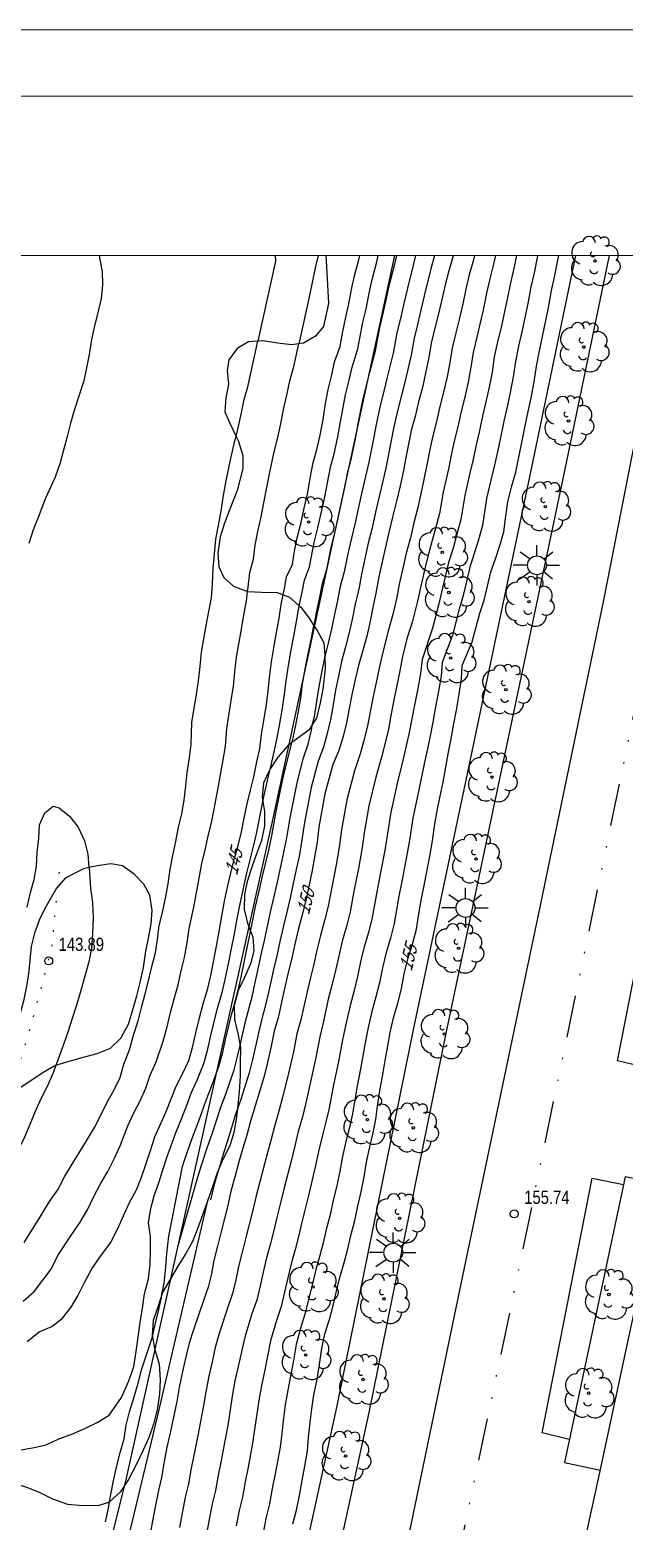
# Model space of a CAD drawing. Header units: metres. Extents: x 523239 to 523998, y 4669208 to 4669802.
# Drawn here: x 523817.5 to 523862.3, y 4669689.7 to 4669802 of the extents above; entities that cross this region are included whole.
import ezdxf
from ezdxf.enums import TextEntityAlignment as Align

# ---------------------------------------------------------------- set-up
doc = ezdxf.new("R2010")
doc.units = ezdxf.units.M
doc.header["$MEASUREMENT"] = 0
doc.linetypes.add('MORSE_D', pattern=[31.75, 12.7, -6.35, 0, -6.35, 0, -6.35])
doc.linetypes.add('SENDA', pattern=[1, 0, -1])
for name, color, linetype in [('031006 Cota terreno', 9, 'Continuous'), ('032011 Curva cada 1 m', 40, 'Continuous'), ('032015 Curva cada 5 m', 34, 'Continuous'), ('032022 Curva cada 1 m de baja fiabilidad', 40, 'Continuous'), ('032023 Curva cada 5 m de baja fiabilidad', 34, 'Continuous'), ('033006 Texto cota terreno', 9, 'Continuous'), ('033015 Texto curva maestra', 42, 'Continuous'), ('072004 Bordillo Acera', 1, 'Continuous'), ('072024 Senda', 7, 'SENDA'), ('082001 Valla Alambrada', 7, 'ALAMBRADA'), ('082002 Muro Tapia', 6, 'Continuous'), ('082003 Puerta', 7, 'Continuous'), ('101001 Arbol', 3, 'Continuous'), ('102002 Zona arbolada', 3, 'MASA'), ('141002 Farola pie', 7, 'Continuous'), ('192009 Grandes aparcamientos', 9, 'Continuous'), ('202001 Eje Calle', 254, 'MORSE_D')]:
    doc.layers.add(name, color=color, linetype=linetype)
doc.layers.add('992006 Lineas cajetin', color=7, linetype='Continuous', lineweight=0)
doc.styles.get("Standard").update_dxf_attribs({"font": 'arial.ttf'})
doc.linetypes.add('ALAMBRADA', pattern='A,3,[131,GEOGRAMA.SHX,S=0.5,R=0,X=0,Y=0],3', length=6)
doc.linetypes.add('MASA', pattern='A,0.0001,[130,GEOGRAMA.SHX,S=0.5,R=180,X=0,Y=0],-2.9', length=2.9001)

# ---------------------------------------------------------------- blocks, each defined once
blk = doc.blocks.new('COTAP')
at = {"color": 0}
blk.add_circle((0, 0), 0.3, dxfattribs=at)
blk = doc.blocks.new('FAROLA')
at = {"color": 0}
for p, q in [((0, 0.71), (0, 1.51)), ((-0.71, 0), (-1.79, 0)), ((-1.26, 1.02), (-0.51, 0.49)), ((1.21, 0.98), (0.55, 0.45)), ((0.71, 0), (1.71, 0)), ((-1.3, -1.04), (-0.51, -0.48)), ((0, -0.71), (0, -1.51)), ((1.17, -1.04), (0.51, -0.49))]:
    blk.add_line(p, q, dxfattribs=at)
blk.add_circle((0, 0), 0.71, dxfattribs=at)
blk = doc.blocks.new('ARBOL')
at = {"color": 0}
blk.add_circle((0, 0), 0.0939, dxfattribs=at)
for centre, radius, start, end in [((-0.9, 0.61), 0.852, 92.28, 254.58), ((-0.45, 1.37), 0.48, 359.2878, 173.6078), ((0.16, 1.55), 0.336, 23.1565, 160.4665), ((0.7, 1.41), 0.384, 301.578, 139.328), ((1.05, 0.46), 0.708, 319.8556, 114.7656), ((-0.15, 0.51), 0.192, 119.14, 310.56), ((1.31, -0.4), 0.612, 235.5275, 62.0275), ((-0.89, -0.54), 0.888, 142.64, 266.54), ((-0.06, -0.61), 0.336, 189.64, 323.88), ((0.48, -1), 0.852, 224.67, 0.24), ((-0.48, -1.08), 0.72, 213.78, 295.32)]:
    blk.add_arc(centre, radius, start, end, dxfattribs=at)

msp = doc.modelspace()

# ---------------------------------------------------------------- linework, layer by layer
at = {"layer": '032011 Curva cada 1 m'}
for points, elevation in [([(523851.03, 4669785), (523850.96, 4669784.67), (523850.65, 4669783.54), (523850.39, 4669782.48), (523850.15, 4669781.36), (523849.91, 4669780.28), (523849.63, 4669779.19), (523849.36, 4669778.06), (523849.19, 4669776.96), (523848.97, 4669775.87), (523848.71, 4669774.71), (523848.43, 4669773.63), (523848.17, 4669772.5), (523847.9, 4669771.43), (523847.68, 4669770.39), (523847.47, 4669769.37), (523847.07, 4669767.42), (523846.78, 4669766.04), (523846.48, 4669764.87), (523846.21, 4669763.75), (523845.9, 4669762.6), (523845.67, 4669761.57), (523845.36, 4669760.27), (523845.19, 4669759.27), (523844.88, 4669757.98), (523844.56, 4669756.81), (523844.12, 4669755.04), (523843.85, 4669753.93), (523843.63, 4669752.85), (523843.4, 4669751.79), (523843.18, 4669750.64), (523842.98, 4669749.58), (523842.73, 4669748.55), (523842.43, 4669747.49), (523841.99, 4669746.21), (523841.42, 4669744.01), (523841.03, 4669741.75), (523840.88, 4669740.63), (523840.65, 4669739.26), (523840.26, 4669737.32), (523840.01, 4669736.02), (523839.73, 4669734.93), (523839.43, 4669733.8), (523839.17, 4669732.7), (523838.93, 4669731.64), (523838.68, 4669730.63), (523838.4, 4669729.46), (523837.95, 4669727.46), (523837.67, 4669726.39), (523837.4, 4669725.04), (523836.93, 4669723), (523836.59, 4669721.62), (523836.3, 4669720.57), (523835.97, 4669719.43), (523835.69, 4669718.36), (523835.42, 4669717.35), (523835.14, 4669716.31), (523834.87, 4669715.25), (523834.56, 4669714.1), (523834.31, 4669713.02), (523834.07, 4669712.04), (523833.82, 4669711.07), (523833.53, 4669709.96), (523833.26, 4669708.89), (523833.06, 4669707.87), (523832.82, 4669706.84), (523832.45, 4669705.81), (523831.8, 4669703.84), (523831.52, 4669702.78), (523831.27, 4669701.71), (523831.02, 4669700.63), (523830.8, 4669699.45), (523830.64, 4669698.41), (523830.41, 4669697.21), (523830.2, 4669696.16), (523829.92, 4669694.77), (523829.7, 4669693.68), (523829.5, 4669692.5), (523829.26, 4669691.5), (523829.03, 4669690.31), (523828.83, 4669689.23)], 151), ([(523852.61, 4669785), (523852.48, 4669784.35), (523852.2, 4669783.25), (523851.95, 4669782.16), (523851.71, 4669781.01), (523851.47, 4669779.94), (523851.21, 4669778.85), (523850.95, 4669777.71), (523850.77, 4669776.6), (523850.55, 4669775.48), (523850.31, 4669774.34), (523850.03, 4669773.26), (523849.78, 4669772.1), (523849.52, 4669771.03), (523849.29, 4669769.96), (523849.07, 4669768.95), (523848.69, 4669767.18), (523848.4, 4669765.58), (523848.1, 4669764.44), (523847.81, 4669763.36), (523847.5, 4669762.24), (523847.26, 4669761.2), (523847.01, 4669760.12), (523846.75, 4669758.97), (523846.38, 4669757.46), (523845.95, 4669756.14), (523845.61, 4669754.82), (523845.41, 4669753.73), (523845.19, 4669752.63), (523844.97, 4669751.53), (523844.75, 4669750.38), (523844.56, 4669749.34), (523844.32, 4669748.32), (523844.04, 4669747.23), (523843.61, 4669745.73), (523843.08, 4669743.56), (523842.74, 4669741.54), (523842.58, 4669740.42), (523842.3, 4669738.84), (523841.95, 4669737.13), (523841.67, 4669735.58), (523841.39, 4669734.48), (523841.08, 4669733.38), (523840.81, 4669732.25), (523840.58, 4669731.17), (523840.33, 4669730.15), (523840.03, 4669729), (523839.64, 4669727.22), (523839.38, 4669726.16), (523839.08, 4669724.62), (523838.68, 4669722.78), (523838.34, 4669721.2), (523838.08, 4669720.16), (523837.77, 4669719.05), (523837.5, 4669717.96), (523837.25, 4669716.92), (523836.98, 4669715.86), (523836.71, 4669714.79), (523836.43, 4669713.66), (523836.16, 4669712.57), (523835.93, 4669711.58), (523835.67, 4669710.61), (523835.38, 4669709.53), (523835.12, 4669708.45), (523834.9, 4669707.41), (523834.64, 4669706.35), (523834.28, 4669705.31), (523833.74, 4669703.56), (523833.48, 4669702.46), (523833.24, 4669701.34), (523833, 4669700.27), (523832.8, 4669699.12), (523832.65, 4669698.09), (523832.45, 4669696.91), (523832.27, 4669695.87), (523831.96, 4669694.27), (523831.74, 4669693.17), (523831.53, 4669692), (523831.29, 4669691), (523831.06, 4669689.82), (523830.86, 4669688.75)], 152), ([(523854.2, 4669785), (523854.01, 4669784.02), (523853.74, 4669782.95), (523853.52, 4669781.85), (523853.27, 4669780.67), (523853.04, 4669779.59), (523852.78, 4669778.51), (523852.53, 4669777.37), (523852.36, 4669776.23), (523852.14, 4669775.08), (523851.9, 4669773.98), (523851.64, 4669772.9), (523851.38, 4669771.71), (523851.14, 4669770.62), (523850.91, 4669769.54), (523850.66, 4669768.52), (523850.32, 4669766.94), (523850.01, 4669765.13), (523849.71, 4669764.02), (523849.42, 4669762.96), (523849.09, 4669761.89), (523848.84, 4669760.84), (523848.59, 4669759.76), (523848.32, 4669758.67), (523847.87, 4669756.95), (523847.11, 4669754.59), (523846.96, 4669753.54), (523846.76, 4669752.41), (523846.54, 4669751.28), (523846.32, 4669750.13), (523846.13, 4669749.09), (523845.9, 4669748.08), (523845.65, 4669746.98), (523845.22, 4669745.25), (523844.73, 4669743.1), (523844.46, 4669741.34), (523844.28, 4669740.2), (523843.94, 4669738.41), (523843.65, 4669736.95), (523843.34, 4669735.15), (523843.05, 4669734.04), (523842.74, 4669732.95), (523842.46, 4669731.81), (523842.23, 4669730.71), (523841.97, 4669729.66), (523841.67, 4669728.53), (523841.32, 4669726.99), (523841.1, 4669725.94), (523840.77, 4669724.19), (523840.42, 4669722.55), (523840.1, 4669720.79), (523839.85, 4669719.76), (523839.56, 4669718.66), (523839.3, 4669717.55), (523839.07, 4669716.49), (523838.82, 4669715.41), (523838.56, 4669714.33), (523838.29, 4669713.22), (523838.02, 4669712.11), (523837.79, 4669711.13), (523837.53, 4669710.16), (523837.24, 4669709.09), (523836.97, 4669708.02), (523836.73, 4669706.95), (523836.47, 4669705.86), (523836.12, 4669704.8), (523835.67, 4669703.29), (523835.45, 4669702.13), (523835.22, 4669700.98), (523834.99, 4669699.92), (523834.79, 4669698.8), (523834.65, 4669697.78), (523834.48, 4669696.6), (523834.33, 4669695.57), (523833.99, 4669693.77), (523833.77, 4669692.66), (523833.57, 4669691.51), (523833.31, 4669690.5), (523833.1, 4669689.34)], 153), ([(523848.02, 4669785), (523847.75, 4669784.01), (523847.28, 4669782.08), (523847.03, 4669781.01), (523846.76, 4669779.9), (523846.49, 4669778.79), (523846.26, 4669777.49), (523845.8, 4669775.46), (523845.51, 4669774.4), (523845.25, 4669773.3), (523844.95, 4669771.99), (523844.73, 4669770.94), (523844.38, 4669769.13), (523844.14, 4669768.01), (523843.86, 4669766.85), (523843.58, 4669765.67), (523843.32, 4669764.51), (523843.04, 4669763.34), (523842.8, 4669762.29), (523842.54, 4669761), (523842.36, 4669760), (523842.05, 4669758.76), (523841.84, 4669757.73), (523841.6, 4669756.62), (523841.32, 4669755.54), (523841.03, 4669754.43), (523840.8, 4669753.34), (523840.58, 4669752.28), (523840.39, 4669751.16), (523840.2, 4669750.06), (523839.95, 4669749.02), (523839.66, 4669747.98), (523839.27, 4669746.93), (523838.74, 4669744.95), (523838.24, 4669742.3), (523838.04, 4669741), (523837.85, 4669739.87), (523837.62, 4669738.78), (523837.39, 4669737.72), (523837.16, 4669736.65), (523836.9, 4669735.57), (523836.62, 4669734.43), (523836.38, 4669733.34), (523836.15, 4669732.28), (523835.91, 4669731.25), (523835.64, 4669730.09), (523835.4, 4669728.98), (523834.89, 4669727.02), (523834.59, 4669725.67), (523834.32, 4669724.47), (523834.06, 4669723.46), (523833.43, 4669721.46), (523833.18, 4669720.75)], 149), ([(523855.79, 4669785), (523855.76, 4669784.86), (523855.53, 4669783.7), (523855.29, 4669782.66), (523855.08, 4669781.53), (523854.83, 4669780.32), (523854.6, 4669779.25), (523854.36, 4669778.17), (523854.12, 4669777.02), (523853.94, 4669775.87), (523853.72, 4669774.69), (523853.5, 4669773.61), (523853.24, 4669772.53), (523852.99, 4669771.31), (523852.76, 4669770.22), (523852.52, 4669769.11), (523852.26, 4669768.1), (523851.94, 4669766.7), (523851.63, 4669764.67), (523851.33, 4669763.59), (523851.02, 4669762.57), (523850.69, 4669761.53), (523850.43, 4669760.47), (523850.18, 4669759.41), (523849.88, 4669758.37), (523849.37, 4669756.43), (523848.6, 4669754.37), (523848.52, 4669753.34), (523848.32, 4669752.19), (523848.11, 4669751.02), (523847.89, 4669749.87), (523847.71, 4669748.85), (523847.49, 4669747.85), (523847.26, 4669746.72), (523846.84, 4669744.77), (523846.39, 4669742.65), (523846.17, 4669741.13), (523845.98, 4669739.99), (523845.59, 4669737.99), (523845.34, 4669736.76), (523845, 4669734.71), (523844.71, 4669733.59), (523844.39, 4669732.53), (523844.1, 4669731.36), (523843.88, 4669730.24), (523843.62, 4669729.18), (523843.3, 4669728.07), (523843.01, 4669726.75), (523842.81, 4669725.71), (523842.45, 4669723.77), (523842.17, 4669722.33), (523841.85, 4669720.37), (523841.63, 4669719.35), (523841.36, 4669718.28), (523841.11, 4669717.15), (523840.9, 4669716.06), (523840.66, 4669714.96), (523840.4, 4669713.87), (523840.16, 4669712.78), (523839.87, 4669711.66), (523839.65, 4669710.67), (523839.38, 4669709.7), (523839.09, 4669708.66), (523838.83, 4669707.58), (523838.57, 4669706.49), (523838.29, 4669705.37), (523837.95, 4669704.3), (523837.61, 4669703.01), (523837.41, 4669701.81), (523837.19, 4669700.61), (523836.97, 4669699.56), (523836.79, 4669698.47), (523836.66, 4669697.46), (523836.52, 4669696.3), (523836.4, 4669695.28), (523836.03, 4669693.27), (523835.81, 4669692.15), (523835.6, 4669691.01), (523835.34, 4669690), (523835.13, 4669688.85)], 154), ([(523837.84, 4669758.62), (523838.04, 4669759.53), (523838.24, 4669760.57), (523838.62, 4669761.56), (523838.97, 4669763.39), (523839.25, 4669764.51), (523839.49, 4669765.61), (523839.76, 4669766.8), (523839.97, 4669767.88), (523840.2, 4669769.06), (523840.46, 4669770.07), (523840.74, 4669771.34), (523840.96, 4669772.49), (523841.33, 4669774.51), (523841.6, 4669775.61), (523841.82, 4669776.61), (523842.25, 4669777.99), (523842.63, 4669779.98), (523842.87, 4669781), (523843.1, 4669782.17), (523843.34, 4669783.2), (523843.69, 4669784.52), (523843.78, 4669785)], 146), ([(523838.95, 4669757.13), (523838.96, 4669757.17), (523839.16, 4669758.23), (523839.38, 4669759.27), (523839.58, 4669760.32), (523839.93, 4669761.37), (523840.25, 4669763.02), (523840.51, 4669764.12), (523840.77, 4669765.24), (523841.03, 4669766.42), (523841.27, 4669767.54), (523841.51, 4669768.71), (523841.77, 4669769.76), (523842.07, 4669771.21), (523842.29, 4669772.32), (523842.64, 4669774.11), (523842.9, 4669775.21), (523843.15, 4669776.23), (523843.59, 4669777.82), (523843.92, 4669779.58), (523844.17, 4669780.63), (523844.41, 4669781.78), (523844.65, 4669782.83), (523845.04, 4669784.35), (523845.19, 4669785)], 147), ([(523846.6, 4669785), (523846.4, 4669784.18), (523845.97, 4669782.45), (523845.72, 4669781.4), (523845.46, 4669780.27), (523845.2, 4669779.19), (523844.92, 4669777.66), (523844.47, 4669775.84), (523844.21, 4669774.8), (523843.94, 4669773.7), (523843.62, 4669772.16), (523843.4, 4669771.07), (523843.07, 4669769.44), (523842.83, 4669768.36), (523842.56, 4669767.19), (523842.31, 4669766.05), (523842.04, 4669764.88), (523841.78, 4669763.73), (523841.52, 4669762.66), (523841.23, 4669761.19), (523840.93, 4669760.07), (523840.71, 4669759.02), (523840.5, 4669757.98), (523840.28, 4669756.89), (523840.02, 4669755.81), (523839.78, 4669754.8)], 148), ([(523833.08, 4669771.38), (523833.24, 4669772.02), (523833.49, 4669773.16), (523833.68, 4669774.16), (523833.97, 4669775.13), (523834.72, 4669778.55)], 143), ([(523833.95, 4669759.71), (523834, 4669760.02), (523834.13, 4669761.14), (523834.39, 4669762.14), (523834.53, 4669763.2), (523834.72, 4669764.22), (523834.97, 4669765.33), (523835.17, 4669766.38), (523835.4, 4669767.54), (523835.59, 4669768.57), (523835.95, 4669770.23), (523836.2, 4669771.21), (523836.45, 4669772.32), (523836.66, 4669773.41), (523836.9, 4669774.5), (523837.13, 4669775.58), (523837.44, 4669776.64), (523837.81, 4669778.35)], 144), ([(523833.38, 4669725.53), (523833.46, 4669725.87), (523833.82, 4669727.43), (523834.29, 4669729.19), (523834.52, 4669730.27), (523834.78, 4669731.39), (523835.01, 4669732.46), (523835.24, 4669733.53), (523835.47, 4669734.64), (523835.73, 4669735.78), (523835.98, 4669736.85), (523836.22, 4669737.94), (523836.45, 4669738.99), (523836.69, 4669740.05), (523836.9, 4669741.15), (523837.16, 4669742.66), (523837.72, 4669745.43), (523838.17, 4669747.17), (523838.5, 4669748.22), (523838.76, 4669749.27), (523838.85, 4669749.72)], 148), ([(523834.17, 4669734.13), (523834.32, 4669734.84), (523834.55, 4669735.98), (523834.79, 4669737.04), (523835.05, 4669738.17), (523835.29, 4669739.19), (523835.54, 4669740.22), (523835.77, 4669741.31), (523836.07, 4669743.01), (523836.4, 4669744.63), (523836.69, 4669745.92), (523837.06, 4669747.4), (523837.29, 4669748.33)], 147), ([(523835.1, 4669743.9), (523835.28, 4669744.69), (523835.65, 4669746.35)], 146), ([(523822, 4669738.92), (523822.01, 4669738.9), (523822.13, 4669737.36), (523822.27, 4669736.25), (523822.32, 4669735.15), (523822.27, 4669733.94), (523822.19, 4669732.85), (523821.99, 4669731.82), (523821.7, 4669730.73), (523821.38, 4669729.67), (523821.1, 4669728.63), (523820.73, 4669727.54), (523820.43, 4669726.59), (523820.08, 4669725.6), (523819.68, 4669724.48), (523819.52, 4669724.04)], 143), ([(523831.8, 4669716.28), (523831.74, 4669716.07), (523831.42, 4669714.95), (523831.15, 4669713.9)], 149), ([(523824.24, 4669685.31), (523827.16, 4669697.56), (523830.98, 4669713.94)], 149), ([(523826.78, 4669703.6), (523827, 4669704.51), (523827.24, 4669705.53), (523827.46, 4669706.55), (523827.5, 4669706.76)], 147), ([(523823.24, 4669689.65), (523823.48, 4669690.67), (523823.56, 4669691.16)], 147)]:
    msp.add_lwpolyline(points, dxfattribs=dict(at, elevation=elevation))
at = {"layer": '032015 Curva cada 5 m'}
for points, elevation in [([(523849.43, 4669785), (523849.43, 4669784.99), (523849.1, 4669783.84), (523848.83, 4669782.79), (523848.59, 4669781.7), (523848.34, 4669780.62), (523848.06, 4669779.53), (523847.77, 4669778.4), (523847.6, 4669777.33), (523847.38, 4669776.27), (523847.12, 4669775.07), (523846.82, 4669773.99), (523846.56, 4669772.89), (523846.28, 4669771.83), (523846.06, 4669770.81), (523845.87, 4669769.8), (523845.68, 4669768.81), (523845.45, 4669767.66), (523845.16, 4669766.5), (523844.86, 4669765.3), (523844.6, 4669764.15), (523844.31, 4669762.95), (523844.08, 4669761.93), (523843.84, 4669760.82), (523843.62, 4669759.57), (523843.39, 4669758.5), (523843.18, 4669757.48), (523842.92, 4669756.35), (523842.62, 4669755.27), (523842.3, 4669754.13), (523842.06, 4669753.07), (523841.83, 4669752.05), (523841.61, 4669750.9), (523841.41, 4669749.82), (523841.15, 4669748.78), (523840.82, 4669747.74), (523840.37, 4669746.69), (523839.76, 4669744.47), (523839.32, 4669741.95), (523839.18, 4669740.84), (523839, 4669739.69), (523838.78, 4669738.57), (523838.56, 4669737.5), (523838.34, 4669736.45), (523838.07, 4669735.37), (523837.77, 4669734.22), (523837.52, 4669733.15), (523837.28, 4669732.1), (523837.04, 4669731.11), (523836.76, 4669729.92), (523836.51, 4669728.78), (523836.27, 4669727.7), (523835.96, 4669726.61), (523835.72, 4669725.47), (523835.45, 4669724.24), (523835.19, 4669723.22), (523834.84, 4669722.04), (523834.52, 4669720.98), (523834.17, 4669719.82), (523833.89, 4669718.77), (523833.6, 4669717.78), (523833.3, 4669716.76), (523833.02, 4669715.71), (523832.7, 4669714.54), (523832.45, 4669713.47), (523832.21, 4669712.49), (523831.96, 4669711.52), (523831.68, 4669710.4), (523831.41, 4669709.32), (523831.22, 4669708.33), (523830.99, 4669707.33), (523830.62, 4669706.31), (523830.27, 4669705.29), (523829.87, 4669704.12), (523829.56, 4669703.1), (523829.29, 4669702.08), (523829.04, 4669700.98), (523828.8, 4669699.77), (523828.63, 4669698.72), (523828.38, 4669697.52), (523828.14, 4669696.45), (523827.88, 4669695.27), (523827.66, 4669694.19), (523827.47, 4669692.99), (523827.23, 4669692), (523827, 4669690.79), (523826.8, 4669689.72), (523826.62, 4669688.72)], 150), ([(523836.63, 4669759.46), (523836.7, 4669759.79), (523836.89, 4669760.82), (523837.32, 4669761.74), (523837.49, 4669762.75), (523837.69, 4669763.75), (523837.98, 4669764.9), (523838.21, 4669765.97), (523838.48, 4669767.17), (523838.67, 4669768.23), (523838.89, 4669769.41), (523839.16, 4669770.39), (523839.41, 4669771.47), (523839.63, 4669772.65), (523839.83, 4669773.86), (523840.02, 4669774.92), (523840.29, 4669776.02), (523840.5, 4669777), (523840.91, 4669778.15), (523841.1, 4669779.17), (523841.35, 4669780.37), (523841.57, 4669781.37), (523841.79, 4669782.56), (523842.03, 4669783.58), (523842.34, 4669784.69), (523842.4, 4669785)], 145), ([(523837.37, 4669689.5), (523837.63, 4669690.52), (523837.85, 4669691.64), (523838.07, 4669692.77), (523838.27, 4669693.84), (523838.46, 4669694.99), (523838.55, 4669695.99), (523838.67, 4669697.15), (523838.79, 4669698.15), (523838.95, 4669699.21), (523839.17, 4669700.24), (523839.37, 4669701.49), (523839.54, 4669702.73), (523839.78, 4669703.8), (523840.12, 4669704.88), (523840.41, 4669706.03), (523840.68, 4669707.15), (523840.94, 4669708.22), (523841.24, 4669709.25), (523841.51, 4669710.22), (523841.73, 4669711.21), (523842.02, 4669712.34), (523842.25, 4669713.41), (523842.5, 4669714.51), (523842.72, 4669715.63), (523842.91, 4669716.74), (523843.16, 4669717.89), (523843.41, 4669718.94), (523843.6, 4669719.95), (523843.73, 4669720.95), (523843.91, 4669722.11), (523844.13, 4669723.34), (523844.32, 4669724.38), (523844.52, 4669725.49), (523844.69, 4669726.51), (523844.94, 4669727.61), (523845.26, 4669728.7), (523845.53, 4669729.78), (523845.75, 4669730.91), (523846.05, 4669732.11), (523846.37, 4669733.15), (523846.67, 4669734.28), (523846.85, 4669735.44), (523847.04, 4669736.58), (523847.24, 4669737.56), (523847.46, 4669738.6), (523847.68, 4669739.78), (523847.88, 4669740.93), (523848.05, 4669742.19), (523848.23, 4669743.19), (523848.46, 4669744.29), (523848.67, 4669745.34), (523848.87, 4669746.47), (523849.07, 4669747.62), (523849.28, 4669748.61), (523849.46, 4669749.61), (523849.68, 4669750.76), (523849.89, 4669751.97), (523850.07, 4669753.14), (523850.1, 4669754.14), (523850.86, 4669755.91), (523851.45, 4669758.07), (523851.76, 4669759.06), (523852.02, 4669760.11), (523852.28, 4669761.18), (523852.63, 4669762.17), (523852.95, 4669763.16), (523853.25, 4669764.21), (523853.41, 4669765.39), (523853.56, 4669766.46), (523853.86, 4669767.67), (523854.14, 4669768.69), (523854.38, 4669769.82), (523854.6, 4669770.92), (523854.85, 4669772.17), (523855.09, 4669773.25), (523855.31, 4669774.29), (523855.53, 4669775.5), (523855.71, 4669776.68), (523855.93, 4669777.83), (523856.17, 4669778.91), (523856.39, 4669779.98), (523856.64, 4669781.22), (523856.84, 4669782.36), (523857.06, 4669783.38), (523857.28, 4669784.54), (523857.39, 4669785)], 155)]:
    msp.add_lwpolyline(points, dxfattribs=dict(at, elevation=elevation))
at = {"layer": '032022 Curva cada 1 m de baja fiabilidad'}
for points, elevation in [([(523822.81, 4669785), (523822.81, 4669784.84), (523823.01, 4669783.81), (523823.03, 4669782.79), (523822.92, 4669781.76), (523822.67, 4669780.69), (523822.41, 4669779.7), (523822.19, 4669778.68), (523822.02, 4669777.55), (523821.83, 4669776.56), (523821.61, 4669775.58), (523821.25, 4669774.41), (523820.91, 4669773.41), (523820.61, 4669772.39), (523820.36, 4669771.38), (523820.09, 4669770.36), (523819.84, 4669769.39), (523819.47, 4669768.32), (523818.74, 4669766.73), (523818.18, 4669765.28), (523817.8, 4669764.34), (523817.48, 4669763.33)], 142), ([(523836.02, 4669785), (523836.06, 4669784.57), (523834.72, 4669778.55)], 143), ([(523839.27, 4669785), (523839.05, 4669784.08), (523838.82, 4669782.97), (523838.58, 4669781.87), (523837.81, 4669778.35)], 144), ([(523817.13, 4669710.69), (523818.3, 4669712.56), (523819.04, 4669713.76), (523819.65, 4669714.65), (523820.16, 4669715.62), (523820.69, 4669716.51), (523821.26, 4669717.44), (523821.82, 4669718.35), (523822.42, 4669719.34), (523822.91, 4669720.28), (523823.34, 4669721.2), (523823.9, 4669722.17), (523824.35, 4669723.11), (523824.64, 4669724.12), (523825.05, 4669725.19), (523825.37, 4669726.3), (523825.72, 4669727.37), (523825.95, 4669728.39), (523826.24, 4669729.41), (523826.49, 4669730.4), (523826.74, 4669731.48), (523827.01, 4669732.49), (523827.17, 4669733.51), (523827.29, 4669734.56), (523827.53, 4669735.54), (523827.78, 4669736.61), (523827.97, 4669737.7), (523828.11, 4669738.8), (523828.31, 4669739.83), (523828.55, 4669740.88), (523828.74, 4669741.95), (523828.99, 4669742.97), (523829.18, 4669743.99), (523829.29, 4669745.07), (523829.39, 4669746.08), (523829.57, 4669747.18), (523829.69, 4669748.2), (523829.76, 4669749.84), (523830.1, 4669751.98), (523830.26, 4669752.98), (523830.37, 4669754.07), (523830.47, 4669755.13), (523830.65, 4669756.14), (523830.83, 4669757.14), (523831.02, 4669758.21), (523831.23, 4669759.23), (523831.3, 4669760.25), (523831.36, 4669761.46), (523831.45, 4669762.53), (523831.57, 4669763.64), (523831.75, 4669764.68), (523831.95, 4669765.76), (523832.12, 4669766.78), (523832.31, 4669767.91), (523832.51, 4669768.9), (523832.75, 4669769.94), (523833, 4669771.04), (523833.08, 4669771.38)], 143), ([(523817.06, 4669706.26), (523817.87, 4669706.99), (523818.54, 4669707.84), (523819.15, 4669708.68), (523819.67, 4669709.7), (523820.6, 4669711.12), (523821.33, 4669712.22), (523821.91, 4669713.19), (523822.38, 4669714.16), (523822.88, 4669715.11), (523823.43, 4669716.04), (523823.9, 4669716.98), (523824.36, 4669717.96), (523824.94, 4669719.46), (523825.37, 4669720.4), (523825.86, 4669721.36), (523826.28, 4669722.31), (523826.61, 4669723.29), (523827.06, 4669724.29), (523827.59, 4669725.84), (523827.89, 4669726.92), (523828.14, 4669728), (523828.42, 4669729.03), (523828.72, 4669730.1), (523828.96, 4669731.14), (523829.2, 4669732.15), (523829.39, 4669733.26), (523829.56, 4669734.34), (523829.9, 4669735.94), (523830.2, 4669737.57), (523830.51, 4669739.22), (523830.76, 4669740.25), (523830.99, 4669741.27), (523831.24, 4669742.3), (523831.44, 4669743.32), (523831.73, 4669744.91), (523831.91, 4669745.91), (523832.11, 4669747.03), (523832.28, 4669748.04), (523832.39, 4669749.39), (523832.72, 4669751.5), (523832.89, 4669752.59), (523832.99, 4669753.65), (523833.12, 4669754.77), (523833.31, 4669755.88), (523833.48, 4669756.88), (523833.67, 4669757.96), (523833.86, 4669758.98), (523833.95, 4669759.71)], 144), ([(523835.65, 4669746.35), (523835.67, 4669746.4), (523835.96, 4669747.64), (523836.17, 4669748.69), (523836.37, 4669749.76), (523836.55, 4669750.78), (523836.73, 4669751.94), (523836.85, 4669752.99), (523837.02, 4669754.13), (523837.23, 4669755.31), (523837.43, 4669756.34), (523837.64, 4669757.44), (523837.82, 4669758.48), (523837.84, 4669758.62)], 146), ([(523837.29, 4669748.33), (523837.33, 4669748.45), (523837.56, 4669749.51), (523837.77, 4669750.54), (523837.95, 4669751.68), (523838.09, 4669752.75), (523838.28, 4669753.87), (523838.5, 4669755.02), (523838.73, 4669756.07), (523838.95, 4669757.13)], 147), ([(523838.85, 4669749.72), (523838.98, 4669750.3), (523839.17, 4669751.42), (523839.34, 4669752.52), (523839.54, 4669753.6), (523839.76, 4669754.72), (523839.78, 4669754.8)], 148), ([(523816.73, 4669695.06), (523817.75, 4669695.22), (523818.78, 4669695.45), (523819.73, 4669695.89), (523820.71, 4669696.25), (523821.7, 4669696.68), (523822.63, 4669697.13), (523823.52, 4669697.69), (523824.45, 4669699.02), (523825.01, 4669700.27), (523825.39, 4669701.34), (523825.56, 4669702.47), (523825.7, 4669703.55), (523825.85, 4669704.65), (523826.04, 4669705.75), (523826.18, 4669706.82), (523826.48, 4669707.94), (523826.62, 4669709.05), (523826.65, 4669710.1), (523826.63, 4669711.15), (523826.49, 4669712.17), (523826.66, 4669713.25), (523826.91, 4669714.21), (523827.27, 4669715.17), (523827.57, 4669716.16), (523827.89, 4669717.17), (523828.58, 4669719.03), (523828.98, 4669719.99), (523829.34, 4669720.96), (523829.7, 4669721.92), (523830.15, 4669722.91), (523830.66, 4669724.16), (523830.93, 4669725.15), (523831.19, 4669726.27), (523831.67, 4669728.24), (523832.06, 4669729.6), (523832.29, 4669730.62), (523832.52, 4669731.67), (523832.74, 4669732.83), (523832.96, 4669733.92), (523833.17, 4669735.05), (523833.38, 4669736.19), (523833.61, 4669737.24), (523833.88, 4669738.39), (523834.12, 4669739.4), (523834.38, 4669740.4), (523834.63, 4669741.46), (523834.99, 4669743.37), (523835.1, 4669743.9)], 146), ([(523817.36, 4669735.93), (523817.61, 4669737.03), (523817.88, 4669738.03), (523818.05, 4669739.02), (523818.11, 4669740.06), (523818.23, 4669741.11), (523818.28, 4669742.13), (523818.69, 4669743.05), (523819.32, 4669743.54), (523819.76, 4669743.41), (523820.55, 4669742.8), (523821.19, 4669741.96), (523821.66, 4669740.93), (523821.91, 4669739.92), (523822, 4669738.92)], 143), ([(523827.5, 4669706.76), (523827.68, 4669707.6), (523827.79, 4669708.84), (523827.88, 4669709.85), (523828.03, 4669711.17), (523829.05, 4669716.41), (523829.17, 4669716.8), (523829.76, 4669718.46), (523830.13, 4669719.44), (523830.48, 4669720.41), (523830.82, 4669721.4), (523831.24, 4669722.43), (523831.79, 4669723.93), (523832.06, 4669724.92), (523832.32, 4669726.07), (523832.74, 4669727.83), (523832.93, 4669728.52), (523832.93, 4669728.54), (523833.17, 4669729.39), (523833.41, 4669730.44), (523833.65, 4669731.53), (523833.88, 4669732.65), (523834.1, 4669733.73), (523834.17, 4669734.13)], 147), ([(523828.69, 4669710.36), (523830.14, 4669715.35), (523830.46, 4669716.44), (523830.94, 4669717.9), (523831.29, 4669718.88), (523831.61, 4669719.87), (523831.93, 4669720.87), (523832.34, 4669721.94), (523832.93, 4669723.69), (523833.19, 4669724.7), (523833.38, 4669725.53)], 148), ([(523819.52, 4669724.04), (523819.32, 4669723.45), (523818.86, 4669722.43), (523818.38, 4669721.5), (523817.96, 4669720.56), (523817.56, 4669719.57), (523817.1, 4669718.49), (523816.54, 4669717.45), (523815.92, 4669716.38), (523815.44, 4669715.44), (523814.91, 4669714.5), (523814.32, 4669713.56)], 143), ([(523833.18, 4669720.75), (523833.05, 4669720.35), (523832.75, 4669719.32), (523832.44, 4669718.33), (523832.12, 4669717.33), (523831.8, 4669716.28)], 149), ([(523823.56, 4669691.16), (523823.66, 4669691.7), (523823.88, 4669692.87), (523824.12, 4669693.97), (523824.39, 4669694.94), (523824.66, 4669695.91), (523824.81, 4669696.93), (523825.05, 4669697.94), (523825.4, 4669699.07), (523825.7, 4669700.1), (523825.99, 4669701.17), (523826.37, 4669702.29), (523826.75, 4669703.44), (523826.78, 4669703.6)], 147)]:
    msp.add_lwpolyline(points, dxfattribs=dict(at, elevation=elevation))
at = {"layer": '032023 Curva cada 5 m de baja fiabilidad', "elevation": 145}
msp.add_lwpolyline([(523817.35, 4669703.24), (523818.25, 4669703.97), (523819.2, 4669704.36), (523820.02, 4669704.98), (523820.66, 4669705.81), (523821.17, 4669706.67), (523821.7, 4669707.72), (523822.21, 4669708.71), (523822.89, 4669709.68), (523823.62, 4669710.67), (523824.17, 4669711.73), (523824.6, 4669712.7), (523825.06, 4669713.7), (523825.59, 4669714.64), (523825.97, 4669715.6), (523826.29, 4669716.57), (523826.61, 4669717.53), (523826.97, 4669718.63), (523827.4, 4669719.6), (523827.82, 4669720.54), (523828.2, 4669721.51), (523828.58, 4669722.45), (523829.06, 4669723.39), (523829.53, 4669724.4), (523829.8, 4669725.38), (523830.06, 4669726.47), (523830.32, 4669727.6), (523830.6, 4669728.65), (523830.95, 4669729.8), (523831.17, 4669730.79), (523831.39, 4669731.81), (523831.61, 4669733.01), (523831.82, 4669734.11), (523832.02, 4669735.26), (523832.21, 4669736.39), (523832.43, 4669737.44), (523832.71, 4669738.61), (523832.96, 4669739.61), (523833.23, 4669740.58), (523833.49, 4669741.62), (523833.69, 4669742.64), (523833.91, 4669743.72), (523834.16, 4669744.74), (523834.43, 4669745.74), (523834.65, 4669746.88), (523834.86, 4669747.88), (523835.01, 4669748.93), (523835.17, 4669750), (523835.34, 4669751.02), (523835.51, 4669752.2), (523835.6, 4669753.22), (523835.76, 4669754.4), (523835.96, 4669755.61), (523836.13, 4669756.61), (523836.32, 4669757.71), (523836.48, 4669758.73), (523836.63, 4669759.46)], dxfattribs=at)
at = {"layer": '072004 Bordillo Acera', "flags": 128}
for points in [[(523861.18, 4669785), (523857.83, 4669768.92), (523852.83, 4669745.12), (523848.86, 4669726.33), (523843.09, 4669697.88), (523838.35, 4669676.16), (523832.24, 4669646.96), (523826.53, 4669619.54), (523822.61, 4669600.74), (523817.18, 4669574.99), (523811.15, 4669546.71), (523805.64, 4669519.81), (523808.82, 4669514.43), (523805.6, 4669504.54), (523802.67, 4669497.09), (523799.49, 4669489.49), (523794.86, 4669480.28), (523787.69, 4669467.8), (523781.24, 4669466.56), (523775.34, 4669458.01), (523768.58, 4669449.93), (523760.58, 4669441.4), (523751.77, 4669433.36), (523750.41, 4669432.28)], [(523865.14, 4669715.07), (523862.38, 4669715.62), (523857.81, 4669694.11), (523860.52, 4669693.54)]]:
    msp.add_lwpolyline(points, dxfattribs=at)
at = {"layer": '072024 Senda', "flags": 128}
msp.add_lwpolyline([(523776.83, 4669642.09), (523782.8, 4669652.23), (523788.56, 4669662.62), (523792.02, 4669670.98), (523795.66, 4669680.57), (523798.19, 4669687.66), (523798.83, 4669690.04), (523799.09, 4669692.79), (523798.81, 4669694.57), (523798.64, 4669695.7), (523798.59, 4669696.75), (523798.63, 4669697.83), (523798.9, 4669698.8), (523799.51, 4669699.68), (523800.15, 4669700.48), (523800.76, 4669701.34), (523801.45, 4669702.2), (523802.19, 4669703.01), (523802.94, 4669703.79), (523805.54, 4669706.81), (523811.42, 4669713.44), (523814.18, 4669717.57), (523815.81, 4669721.58), (523816.95, 4669724.72), (523817.7, 4669727.21), (523819.2, 4669732.83), (523819.83, 4669739.15)], dxfattribs=at)
at = {"layer": '082001 Valla Alambrada', "flags": 128}
msp.add_lwpolyline([(523633.14, 4669405.89), (523635.97, 4669392.67), (523639.23, 4669379.36), (523641.32, 4669372.55), (523641.63, 4669371.69), (523641.99, 4669370.82), (523642.37, 4669370), (523642.81, 4669369.18), (523643.28, 4669368.38), (523643.78, 4669367.6), (523644.32, 4669366.85), (523644.89, 4669366.13), (523645.51, 4669365.44), (523646.15, 4669364.76), (523646.82, 4669364.12), (523647.58, 4669363.44), (523648.35, 4669362.81), (523649.14, 4669362.23), (523649.97, 4669361.68), (523650.83, 4669361.17), (523651.71, 4669360.69), (523652.61, 4669360.28), (523653.53, 4669359.9), (523654.47, 4669359.56), (523655.41, 4669359.27), (523656.39, 4669359.03), (523657.12, 4669358.87), (523657.86, 4669358.76), (523658.61, 4669358.66), (523659.39, 4669358.6), (523659.74, 4669358.58), (523661.72, 4669358.55), (523666.3, 4669359.6), (523671.74, 4669361.5), (523674.62, 4669362.78), (523675.43, 4669363.32), (523677.05, 4669365.3), (523680.08, 4669370.62), (523674.98, 4669373.6), (523679.1, 4669380.54), (523684.34, 4669377.09), (523686.05, 4669379.38), (523689.63, 4669384.34), (523692.72, 4669388.04), (523695.88, 4669390.98), (523702.52, 4669397.55), (523711.25, 4669404.38), (523712.74, 4669410.87), (523725.06, 4669417.93), (523734.93, 4669423.65), (523742.26, 4669428.93), (523750.19, 4669435.22), (523758.86, 4669443.14), (523766.75, 4669451.55), (523773.39, 4669459.49), (523779.8, 4669468.77), (523786.13, 4669469.99), (523792.71, 4669481.44), (523797.27, 4669490.51), (523800.41, 4669498.01), (523803.3, 4669505.37), (523806.16, 4669514.14), (523803.06, 4669519.38), (523808.76, 4669547.21), (523814.79, 4669575.5), (523820.22, 4669601.24), (523824.14, 4669620.04), (523829.85, 4669647.46), (523835.96, 4669676.67), (523840.7, 4669698.38), (523846.47, 4669726.83), (523850.44, 4669745.62), (523855.44, 4669769.42), (523858.68, 4669785)], dxfattribs=at)
at = {"layer": '082002 Muro Tapia', "flags": 128}
for points in [[(523845.02, 4669785), (523835.76, 4669742.15), (523824.81, 4669692.95), (523822.02, 4669681.78)], [(523860.48, 4669693.36), (523865.27, 4669715.7)]]:
    msp.add_lwpolyline(points, dxfattribs=at)
at = {"layer": '082003 Puerta', "flags": 128}
msp.add_lwpolyline([(523858.87, 4669686.01), (523860.48, 4669693.36)], dxfattribs=at)
at = {"layer": '102002 Zona arbolada', "flags": 128}
msp.add_lwpolyline([(523839.84, 4669785), (523839.89, 4669784.19), (523840.04, 4669781.4), (523839.66, 4669779.65), (523839.07, 4669778.94), (523838.16, 4669778.4), (523837.81, 4669778.35), (523837.26, 4669778.28), (523836.22, 4669778.4), (523835.07, 4669778.58), (523834.72, 4669778.55), (523834.02, 4669778.5), (523833.17, 4669778), (523832.53, 4669777.14), (523832.42, 4669776.35), (523832.52, 4669775.31), (523832.32, 4669774.29), (523832.24, 4669773.23), (523832.57, 4669772.48), (523833.08, 4669771.38), (523833.23, 4669771.08), (523833.6, 4669769.95), (523833.58, 4669768.97), (523833.17, 4669767.32), (523832.56, 4669765.78), (523832.21, 4669764.84), (523831.89, 4669763.82), (523831.71, 4669762.6), (523831.78, 4669761.57), (523832.17, 4669760.75), (523832.88, 4669760.12), (523833.95, 4669759.71), (523833.97, 4669759.71), (523834.99, 4669759.66), (523836.17, 4669759.64), (523836.63, 4669759.46), (523837.11, 4669759.29), (523837.84, 4669758.62), (523837.95, 4669758.53), (523838.59, 4669757.7), (523838.95, 4669757.13), (523839.16, 4669756.81), (523839.68, 4669755.84), (523839.78, 4669754.92), (523839.78, 4669754.8), (523839.79, 4669753.9), (523839.62, 4669752.36), (523839.42, 4669751.31), (523839.13, 4669750.18), (523838.85, 4669749.72), (523838.6, 4669749.3), (523837.8, 4669748.72), (523837.29, 4669748.33), (523836.96, 4669748.07), (523836.22, 4669747.22), (523835.65, 4669746.35), (523835.6, 4669746.26), (523835.15, 4669745.29), (523835.06, 4669744.21), (523835.1, 4669743.9), (523835.23, 4669743.13), (523835.23, 4669742.06), (523835, 4669740.96), (523834.63, 4669739.95), (523834.27, 4669738.95), (523833.93, 4669737.87), (523833.71, 4669736.88), (523833.69, 4669735.75), (523833.95, 4669734.73), (523834.17, 4669734.13), (523834.34, 4669733.71), (523834.43, 4669732.65), (523834.18, 4669731.68), (523833.7, 4669730.59), (523833.25, 4669729.65), (523832.93, 4669728.54), (523832.93, 4669728.52), (523832.97, 4669727.47), (523833.22, 4669726.42), (523833.38, 4669725.53), (523833.42, 4669725.34), (523833.4, 4669724.24), (523833.38, 4669723.22), (523833.31, 4669722.05), (523833.22, 4669721.04), (523833.18, 4669720.75), (523833.1, 4669719.98), (523832.92, 4669718.97), (523832.61, 4669717.96), (523832.06, 4669716.89), (523831.8, 4669716.28), (523831.65, 4669715.92), (523831.33, 4669714.96), (523830.98, 4669713.94), (523830.57, 4669712.81), (523830.18, 4669711.71), (523829.79, 4669710.77), (523829.31, 4669709.86), (523828.75, 4669708.99), (523828.15, 4669707.96), (523827.59, 4669707.01), (523827.5, 4669706.76), (523827.23, 4669705.97), (523826.85, 4669704.8), (523826.77, 4669703.71), (523826.78, 4669703.6), (523826.95, 4669702.7), (523827.28, 4669701.53), (523827.36, 4669700.35), (523827.31, 4669699.26), (523827.14, 4669698.08), (523826.87, 4669697.01), (523826.54, 4669696.04), (523826.09, 4669695.04), (523825.55, 4669693.94), (523824.97, 4669692.83), (523824.36, 4669691.88), (523823.56, 4669691.16), (523823.54, 4669691.14), (523822.74, 4669690.88), (523821.53, 4669690.86), (523820.41, 4669690.95), (523819.28, 4669691.35), (523818.34, 4669691.84), (523817.28, 4669692.27), (523816.2, 4669692.57), (523814.95, 4669692.83), (523813.96, 4669693.11), (523812.81, 4669693.38), (523812.77, 4669693.4), (523811.67, 4669693.6), (523810.55, 4669693.9), (523809.61, 4669694.3), (523808.62, 4669694.65), (523807.59, 4669694.71), (523806.42, 4669694.7), (523805.39, 4669694.73), (523804.27, 4669694.79), (523803.27, 4669694.88), (523803.11, 4669694.93), (523802.3, 4669695.23), (523801.71, 4669695.84), (523801.61, 4669696.44), (523801.9, 4669697.33), (523802.54, 4669698.36), (523803.25, 4669699.35), (523803.4, 4669699.62), (523803.81, 4669700.33), (523804.38, 4669701.33), (523804.73, 4669702.29), (523804.67, 4669702.72), (523804.61, 4669703.26), (523804.16, 4669704), (523803.54, 4669704.8), (523803.11, 4669705.8), (523803.22, 4669706.66), (523803.62, 4669707.73), (523804.36, 4669708.59), (523805.02, 4669708.67), (523806.1, 4669708.58), (523807.15, 4669708.62), (523808.32, 4669708.89), (523809.66, 4669709.12), (523810.67, 4669709.11), (523810.78, 4669709.08), (523811.82, 4669708.89), (523812.91, 4669708.77), (523813.97, 4669708.98), (523814.79, 4669709.5), (523815.27, 4669710.22), (523815.69, 4669711.16), (523815.61, 4669711.8), (523815.05, 4669712.74), (523814.32, 4669713.56), (523813.63, 4669714.41), (523813, 4669715.39), (523812.86, 4669716.28), (523813.13, 4669717.27), (523813.53, 4669718.24), (523813.87, 4669719.2), (523814.28, 4669720.27), (523814.96, 4669720.97), (523815.89, 4669721.6), (523816.68, 4669722.25), (523817.55, 4669722.84), (523818.48, 4669723.46), (523819.38, 4669724), (523819.52, 4669724.04), (523820.51, 4669724.34), (523821.48, 4669724.61), (523822.61, 4669724.92), (523823.63, 4669725.33), (523824.41, 4669726.06), (523824.97, 4669727.13), (523825.29, 4669728.12), (523825.61, 4669729.25), (523825.86, 4669730.27), (523826.1, 4669731.4), (523826.28, 4669732.62), (523826.49, 4669733.61), (523826.68, 4669734.67), (523826.77, 4669735.68), (523826.6, 4669736.85), (523826.13, 4669737.66), (523825.41, 4669738.42), (523824.54, 4669739.06), (523823.66, 4669739.2), (523822.63, 4669739.06), (523822, 4669738.92), (523821.58, 4669738.83), (523820.21, 4669738.11), (523819.55, 4669737.36), (523818.78, 4669736), (523818.3, 4669735.08), (523817.89, 4669733.99), (523817.65, 4669732.97), (523817.54, 4669731.94), (523817.44, 4669730.9), (523817.28, 4669729.85), (523817.08, 4669728.86), (523816.79, 4669727.89), (523816.39, 4669726.92), (523816.04, 4669725.95), (523815.58, 4669724.91), (523814.91, 4669724), (523814.3, 4669723.19), (523813.41, 4669722.61), (523812.97, 4669722.45), (523812.43, 4669722.26), (523811.3, 4669721.93), (523810.44, 4669721.34), (523809.96, 4669720.58), (523809.85, 4669719.71), (523810.07, 4669718.66), (523810.2, 4669718.13), (523810.37, 4669717.56), (523810.5, 4669716.54), (523810.46, 4669715.33), (523810.34, 4669714.3), (523809.96, 4669713.21), (523809.3, 4669712.48), (523808.44, 4669711.78), (523807.35, 4669711.45), (523806.18, 4669711.53), (523805.52, 4669711.54), (523805.17, 4669711.55), (523804.1, 4669711.22), (523803.18, 4669710.44), (523802.44, 4669709.74), (523801.64, 4669709.12), (523800.65, 4669708.81), (523800.01, 4669709.05), (523799.02, 4669709.34), (523798.34, 4669709.17), (523797.45, 4669708.65), (523797.41, 4669708.63), (523796.65, 4669707.96), (523795.77, 4669707.28), (523794.88, 4669706.58), (523793.83, 4669706.19), (523793.07, 4669706.41), (523792.66, 4669706.68), (523792.16, 4669707.03), (523791.72, 4669707.67), (523791.59, 4669707.87), (523791.15, 4669708.82), (523790.87, 4669709.29), (523790.58, 4669709.8), (523789.86, 4669710.67), (523789.7, 4669710.82), (523789.15, 4669711.38), (523788.19, 4669711.71), (523787.54, 4669711.81), (523787.19, 4669711.87), (523786.17, 4669711.98), (523785.33, 4669712.23), (523785.2, 4669712.28), (523784.29, 4669712.74), (523783.51, 4669713.43), (523782.83, 4669714.29), (523782.55, 4669715.22), (523782.72, 4669716.18), (523783.07, 4669717.13), (523783.36, 4669718.17), (523783.75, 4669719.27), (523783.81, 4669719.43), (523784.2, 4669720.44), (523784.68, 4669721.33), (523784.74, 4669721.44), (523785.24, 4669722.28), (523785.77, 4669723.29), (523786.26, 4669724.29), (523786.69, 4669725.3), (523787.14, 4669726.5), (523787.52, 4669727.52), (523787.58, 4669727.75), (523787.87, 4669728.76), (523788.22, 4669729.95), (523788.49, 4669731.06), (523788.72, 4669732.13), (523788.98, 4669733.22), (523789.25, 4669734.25), (523789.5, 4669735.24), (523789.75, 4669736.31), (523789.94, 4669737.39), (523790.13, 4669738.52), (523790.14, 4669739.7), (523790.1, 4669740.32), (523790.08, 4669740.79), (523790.16, 4669741.87), (523790.29, 4669742.61), (523790.34, 4669742.89), (523790.53, 4669744.12), (523790.77, 4669745.32), (523791.04, 4669746.35), (523791.39, 4669747.42), (523791.69, 4669748.33), (523792, 4669749.46), (523792.19, 4669750.59), (523792.46, 4669751.68), (523792.75, 4669752.76), (523792.87, 4669753.78), (523793.06, 4669754.99), (523793.16, 4669756), (523793.34, 4669757.05), (523793.56, 4669758.04), (523793.99, 4669759.19), (523794.24, 4669759.91), (523794.34, 4669760.19), (523794.67, 4669761.26), (523795.1, 4669762.38), (523795.48, 4669763.46), (523795.8, 4669764.61), (523796.16, 4669765.76), (523796.59, 4669766.75), (523797.04, 4669767.82), (523797.34, 4669768.84), (523797.66, 4669769.83), (523797.7, 4669769.98), (523798.01, 4669770.96), (523798.28, 4669771.96), (523798.5, 4669773.14), (523798.64, 4669774.23), (523798.87, 4669775.33), (523799.09, 4669776.38), (523799.23, 4669777.63), (523799.42, 4669778.76), (523799.59, 4669779.79), (523799.73, 4669780.88), (523799.73, 4669781.89), (523799.72, 4669782.98), (523799.62, 4669784.11), (523799.49, 4669785)], dxfattribs=at)
at = {"layer": '192009 Grandes aparcamientos', "flags": 128}
for points in [[(523865.86, 4669785), (523860.76, 4669759.05), (523856.01, 4669736.18), (523849.9, 4669707.1), (523844.9, 4669682.91), (523838.93, 4669654.32), (523834.45, 4669632.99), (523829.52, 4669633.9)], [(523864.38, 4669724.55), (523864.03, 4669723.85), (523861.81, 4669724.37), (523864.33, 4669737.14), (523866.75, 4669736.7)], [(523858.18, 4669695.85), (523856.14, 4669696.36), (523859.9, 4669715.52), (523862.26, 4669715.05)]]:
    msp.add_lwpolyline(points, dxfattribs=at)
at = {"layer": '202001 Eje Calle', "ltscale": 0.25, "flags": 128}
msp.add_lwpolyline([(523870.37, 4669785), (523867.56, 4669771.66), (523864.46, 4669757.35), (523854.01, 4669707.01), (523846.57, 4669671.61), (523838.21, 4669631.97), (523830.8, 4669596.49), (523822.05, 4669554.99)], dxfattribs=at)
at = {"layer": '992006 Lineas cajetin'}
for points in [[(523238.55, 4669802), (523997.55, 4669802), (523997.55, 4669208), (523238.55, 4669208)], [(523257.54, 4669797), (523992.55, 4669797), (523992.55, 4669275.32), (523257.54, 4669275.32)]]:
    msp.add_lwpolyline(points, close=True, dxfattribs=at)
msp.add_lwpolyline([(523275, 4669785), (523975, 4669785)], dxfattribs=at)

# ---------------------------------------------------------------- block references
at = {"layer": '031006 Cota terreno'}
for p in [(523818.97, 4669731.89, 143.89), (523854.03, 4669712.84, 155.74)]:
    msp.add_blockref('COTAP', p, dxfattribs=at)
at = {"layer": '101001 Arbol'}
for p in [(523860.11, 4669784.6), (523859.27, 4669778.11), (523858.12, 4669772.55), (523856.38, 4669766.1), (523838.55, 4669764.94), (523848.61, 4669762.66), (523849.11, 4669759.63), (523855.14, 4669758.94), (523849.25, 4669754.7), (523853.4, 4669752.32), (523852.36, 4669745.73), (523851.16, 4669739.57), (523849.84, 4669732.83), (523848.78, 4669726.38), (523842.97, 4669719.93), (523846.43, 4669719.32), (523845.4, 4669712.51), (523838.87, 4669707.33), (523844.22, 4669706.44), (523861.16, 4669706.77), (523838.32, 4669702.22), (523842.64, 4669700.37), (523859.64, 4669699.34), (523841.33, 4669694.61)]:
    msp.add_blockref('ARBOL', p, dxfattribs=at)
at = {"layer": '141002 Farola pie'}
for p in [(523855.74, 4669761.68), (523850.36, 4669735.88), (523844.92, 4669709.92)]:
    msp.add_blockref('FAROLA', p, dxfattribs=at)

# ---------------------------------------------------------------- texts
at = {"layer": '033006 Texto cota terreno', "width": 0.8}
for s, p in [('143.89', (523819.72, 4669732.64, 143.89)), ('155.74', (523854.78, 4669713.59, 155.74))]:
    msp.add_text(s, height=1, dxfattribs=at).set_placement(p)
at = {"layer": '033015 Texto curva maestra', "oblique": 25, "width": 0.8}
for s, p in [('145', (523832.89, 4669739.31, 145)), ('150', (523838.31, 4669736.33, 150)), ('155', (523846.04, 4669732.09, 155))]:
    msp.add_text(s, height=1, rotation=75.96, dxfattribs=at).set_placement(p, align=Align.MIDDLE_CENTER)

doc.saveas('drawing.dxf')
